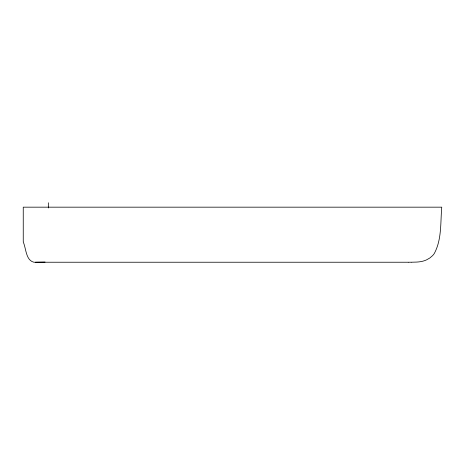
<?xml version="1.0" encoding="UTF-8"?>
<svg xmlns="http://www.w3.org/2000/svg" width="465" height="465" viewBox="0 0 465 465"><rect width="100%" height="100%" fill="white"/><g stroke="black" fill="none" stroke-linecap="round" stroke-linejoin="round"><path stroke-width="0.7" d="M45.082 262.062L35.491 262.231M411.298 262.219L416.216 262.091A48.459 48.459 0 0 0 418.727 261.905A35.526 35.526 0 0 0 419.349 261.83L419.761 261.778A26.121 26.121 0 0 0 422.441 261.278A23.116 23.116 0 0 0 426.655 259.807L429.788 258.017L432.467 255.75A16.478 16.478 0 0 0 434.229 253.605C441.907 239.527 440.384 222.636 441.75 207.169L23.25 207.169L23.25 241.602M411.06 262.219L408.747 262.231M408.543 262.231L33.916 262.231C25.709 260.319 26.174 248.403 23.25 242.015M48.337 202.769L48.337 207.971"/></g></svg>
